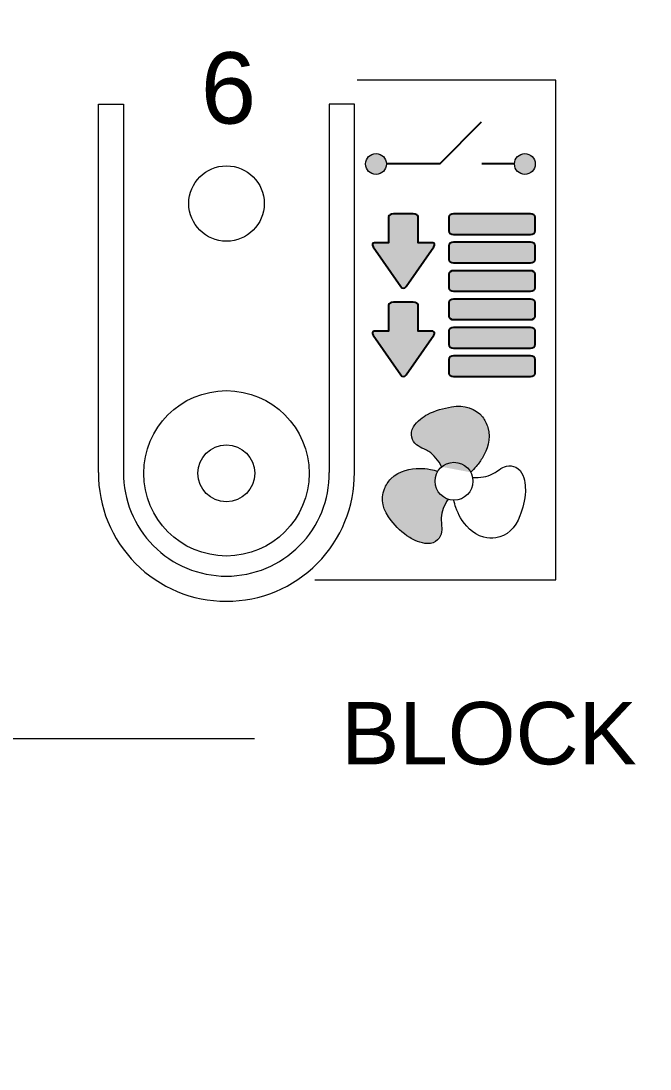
# Model space of a CAD drawing. Header units: millimetres. Extents: x -174 to 283928, y 1291 to 21053.
# Drawn here: x 9850.15 to 9865.25, y 20332.87 to 20358.05 of the extents above; entities that cross this region are included whole.
import ezdxf
from ezdxf.enums import TextEntityAlignment as Align

# ---------------------------------------------------------------- set-up
doc = ezdxf.new("R2010")
doc.units = ezdxf.units.MM
doc.layers.add('Enclosure', color=7, linetype='Continuous')
doc.layers.add('Serigraph', color=7, linetype='Continuous')
doc.styles.add('Arial', font='arial.ttf')
doc.styles.add('Arial Rounded', font='')
doc.styles.get('Arial Rounded').set_extended_font_data('Arial Rounded MT Bold')

# ---------------------------------------------------------------- blocks, each defined once
blk = doc.blocks.new('*U204')
at = {"ltscale": 2}
blk.add_lwpolyline([(0, 20), (0, -20), (839.99999645911, -20.00000000765696), (839.99999645911, 19.99999999234304), (0, 19.9999999996071)], dxfattribs=at)
for points in [[(515.2340403863927, 2.999999995442288), (531.2340403863927, 2.999999995442288, -0.414213562373095), (533.2340403863927, 0.9999999954422876), (533.2340403863927, -1.000000004557712, -0.414213562373095), (531.2340403863927, -3.000000004557712), (515.2340403863927, -3.000000004557712, -0.414213562373095), (513.2340403863927, -1.000000004557712), (513.2340403863927, 0.9999999954422876, -0.414213562373095)], [(540.2340403863927, 2.999999995214402), (556.2340403863927, 2.999999995214402, -0.414213562373095), (558.2340403863927, 0.9999999952144023), (558.2340403863927, -1.000000004785598, -0.414213562373095), (556.2340403863927, -3.000000004785598), (540.2340403863927, -3.000000004785598, -0.414213562373095), (538.2340403863927, -1.000000004785598), (538.2340403863927, 0.9999999952144023, -0.414213562373095)]]:
    blk.add_lwpolyline(points, format="xyb", close=True, dxfattribs=at)
blk = doc.blocks.new('ZIOMB16V3_ENCLOSURE')
at = {"layer": 'Enclosure', "lineweight": 9}
for points in [[(97.88697835338249, 8.427976965666858), (97.88697835338249, 17.27256190758635), (98.49078946219072, 17.27256190758635), (98.49078947398323, 8.427976965666858)], [(104.0342408338835, 8.427976965666858), (104.0342408338835, 17.27256190758635), (103.4304297250752, 17.27256190758635), (103.4304297132827, 8.427976965666858)]]:
    blk.add_lwpolyline(points, dxfattribs=at)
for centre, radius in [((100.9631153180445, 14.88828111448311), 0.9057641153867734), ((100.9606095936329, 8.406049009267008), 1.986127310598921), ((100.9600421950205, 8.406615832547686), 0.6831023214353465)]:
    blk.add_circle(centre, radius, dxfattribs=at)
for centre, radius, start, end in [((100.9606095936329, 8.406049009266097), 3.073709458669156, 179.5912463330232, 269.9532917957442), ((100.9611769922454, 8.406615832547686), 2.470484923534017, 179.4912400767098, 269.9287277477251), ((100.9600421950205, 8.406615832547686), 2.470484923534017, 270.0712722522228, 0.5087599231859065), ((100.9606095936329, 8.406049009266097), 3.073709458669156, 270.0467082042558, 0.4087536669767632)]:
    blk.add_arc(centre, radius, start, end, dxfattribs=at)
blk = doc.blocks.new('ZIOMB16V3_SERIGRAPH')
at = {"layer": 'Serigraph'}
h = blk.add_hatch(color=256, dxfattribs=at)
h.dxf.hatch_style = 1
h.paths.add_polyline_path([(103.8347221657097, 18.44160465617921, 1), (103.3347221657097, 18.44160465617921, 1)])
h = blk.add_hatch(color=256, dxfattribs=at)
h.dxf.hatch_style = 1
h.paths.add_polyline_path([(107.4084319285773, 18.44160465617921, 1), (106.9084319285773, 18.44160465617921, 1)])
h = blk.add_hatch(color=256, dxfattribs=at)
h.dxf.hatch_style = 2
edge = h.paths.add_edge_path()
edge.add_spline(control_points=[(104.9697955475319, 16.45381037311568), (104.9697955475319, 16.45381037311568), (104.3068681643524, 15.49768340464476), (104.3068681643524, 15.49768340464476), (104.2713737289129, 15.44634701809451), (104.2128043821633, 15.44634701809451), (104.1776274913743, 15.49768340464476), (104.1776274913743, 15.49768340464476), (103.5143825635439, 16.45381037311568), (103.5143825635439, 16.45381037311568), (103.4812900520698, 16.50119509279744), (103.4926483963161, 16.54050006504263), (103.5371046474636, 16.54618058616603), (103.5371046474636, 16.54618058616603), (103.8878856386588, 16.54618058616603), (103.8878856386588, 16.54618058616603), (103.8878856386588, 16.54618058616603), (103.8878856386588, 17.17756521662437), (103.8878856386588, 17.17756521662437), (103.8878856386588, 17.21341248035975), (103.9412684227748, 17.24269715447468), (104.0056947041992, 17.24269715447468), (104.0056947041992, 17.24269715447468), (104.4784481241374, 17.24269715447468), (104.4784481241374, 17.24269715447468), (104.5428744055623, 17.24269715447468), (104.5966100170678, 17.21341248035975), (104.5966100170678, 17.17756521662437), (104.5966100170678, 17.17756521662437), (104.5966100170678, 16.54618058616603), (104.5966100170678, 16.54618058616603), (104.5966100170678, 16.54618058616603), (104.9473910082631, 16.54618058616603), (104.9473910082631, 16.54618058616603), (104.9918472594106, 16.54050006504263), (105.0032083013705, 16.50119509279744), (104.9697955475319, 16.45381037311568)], knot_values=[0, 0, 0, 0, 1, 1, 1, 2, 2, 2, 3, 3, 3, 4, 4, 4, 5, 5, 5, 6, 6, 6, 7, 7, 7, 8, 8, 8, 9, 9, 9, 10, 10, 10, 11, 11, 11, 12, 12, 12, 12], degree=3, periodic=0)
h = blk.add_hatch(color=256, dxfattribs=at)
h.dxf.hatch_style = 2
edge = h.paths.add_edge_path()
edge.add_spline(control_points=[(107.2913997741118, 17.24319111283335), (107.3548028561051, 17.24319111283335), (107.4064948656207, 17.20635593238063), (107.4064948656207, 17.16137043901204), (107.4064948656207, 17.16137043901204), (107.4064948656207, 17.16137043901204), (107.4064948656207, 17.16137043901204), (107.4064948656207, 17.16137043901204), (107.4064948656207, 16.83267643413097), (107.4064948656207, 16.83267643413097), (107.4064948656207, 16.7873733961033), (107.3548028561051, 16.75032651921088), (107.2913997741118, 16.75032651921088), (107.2913997741118, 16.75032651921088), (107.2913997741118, 16.75032651921088), (107.2913997741118, 16.75032651921088), (107.2913997741118, 16.75032651921088), (105.4473474199751, 16.75032651921088), (105.4473474199751, 16.75032651921088), (105.3839443379818, 16.75032651921088), (105.3322551253384, 16.7873733961033), (105.3322551253384, 16.83267643413097), (105.3322551253384, 16.83267643413097), (105.3322551253384, 16.83267643413097), (105.3322551253384, 16.83267643413097), (105.3322551253384, 16.83267643413097), (105.3322551253384, 17.16137043901204), (105.3322551253384, 17.16137043901204), (105.3322551253384, 17.20635593238063), (105.3839443379818, 17.24319111283335), (105.4473474199751, 17.24319111283335), (105.4473474199751, 17.24319111283335), (105.4473474199751, 17.24319111283335), (105.4473474199751, 17.24319111283335), (105.4473474199751, 17.24319111283335), (107.2913997741118, 17.24319111283335), (107.2913997741118, 17.24319111283335)], knot_values=[0, 0, 0, 0, 1, 1, 1, 2, 2, 2, 3, 3, 3, 4, 4, 4, 5, 5, 5, 6, 6, 6, 7, 7, 7, 8, 8, 8, 9, 9, 9, 10, 10, 10, 11, 11, 11, 12, 12, 12, 12], degree=3, periodic=0)
h = blk.add_hatch(color=256, dxfattribs=at)
h.dxf.hatch_style = 2
edge = h.paths.add_edge_path()
edge.add_spline(control_points=[(107.2913997741118, 16.56047009582477), (107.3548028561051, 16.56047009582477), (107.4064948656207, 16.52324680523367), (107.4064948656207, 16.47829659460427), (107.4064948656207, 16.47829659460427), (107.4064948656207, 16.47829659460427), (107.4064948656207, 16.47829659460427), (107.4064948656207, 16.47829659460427), (107.4064948656207, 16.1495673069831), (107.4064948656207, 16.1495673069831), (107.4064948656207, 16.10461709635461), (107.3548028561051, 16.06721739206301), (107.2913997741118, 16.06721739206301), (107.2913997741118, 16.06721739206301), (107.2913997741118, 16.06721739206301), (107.2913997741118, 16.06721739206301), (107.2913997741118, 16.06721739206301), (105.4473474199751, 16.06721739206301), (105.4473474199751, 16.06721739206301), (105.3839443379818, 16.06721739206301), (105.3322551253384, 16.10461709635461), (105.3322551253384, 16.1495673069831), (105.3322551253384, 16.1495673069831), (105.3322551253384, 16.1495673069831), (105.3322551253384, 16.1495673069831), (105.3322551253384, 16.1495673069831), (105.3322551253384, 16.47829659460427), (105.3322551253384, 16.47829659460427), (105.3322551253384, 16.52324680523367), (105.3839443379818, 16.56047009582477), (105.4473474199751, 16.56047009582477), (105.4473474199751, 16.56047009582477), (105.4473474199751, 16.56047009582477), (105.4473474199751, 16.56047009582477), (105.4473474199751, 16.56047009582477), (107.2913997741118, 16.56047009582477), (107.2913997741118, 16.56047009582477)], knot_values=[0, 0, 0, 0, 1, 1, 1, 2, 2, 2, 3, 3, 3, 4, 4, 4, 5, 5, 5, 6, 6, 6, 7, 7, 7, 8, 8, 8, 9, 9, 9, 10, 10, 10, 11, 11, 11, 12, 12, 12, 12], degree=3, periodic=0)
h = blk.add_hatch(color=256, dxfattribs=at)
h.dxf.hatch_style = 2
edge = h.paths.add_edge_path()
edge.add_spline(control_points=[(107.2913997741118, 15.877396251417), (107.3548028561051, 15.877396251417), (107.4064948656207, 15.84052578822508), (107.4064948656207, 15.79554029485649), (107.4064948656207, 15.79554029485649), (107.4064948656207, 15.79554029485649), (107.4064948656207, 15.79554029485649), (107.4064948656207, 15.79554029485649), (107.4064948656207, 15.46666987627492), (107.4064948656207, 15.46666987627492), (107.4064948656207, 15.42154325194684), (107.3548028561051, 15.38449637505533), (107.2913997741118, 15.38449637505533), (107.2913997741118, 15.38449637505533), (107.2913997741118, 15.38449637505533), (107.2913997741118, 15.38449637505533), (107.2913997741118, 15.38449637505533), (105.4473474199751, 15.38449637505533), (105.4473474199751, 15.38449637505533), (105.3839443379818, 15.38449637505533), (105.3322551253384, 15.42154325194684), (105.3322551253384, 15.46666987627492), (105.3322551253384, 15.46666987627492), (105.3322551253384, 15.46666987627492), (105.3322551253384, 15.46666987627492), (105.3322551253384, 15.46666987627492), (105.3322551253384, 15.79554029485649), (105.3322551253384, 15.79554029485649), (105.3322551253384, 15.84052578822508), (105.3839443379818, 15.877396251417), (105.4473474199751, 15.877396251417), (105.4473474199751, 15.877396251417), (105.4473474199751, 15.877396251417), (105.4473474199751, 15.877396251417), (105.4473474199751, 15.877396251417), (107.2913997741118, 15.877396251417), (107.2913997741118, 15.877396251417)], knot_values=[0, 0, 0, 0, 1, 1, 1, 2, 2, 2, 3, 3, 3, 4, 4, 4, 5, 5, 5, 6, 6, 6, 7, 7, 7, 8, 8, 8, 9, 9, 9, 10, 10, 10, 11, 11, 11, 12, 12, 12, 12], degree=3, periodic=0)
h = blk.add_hatch(color=256, dxfattribs=at)
h.dxf.hatch_style = 2
edge = h.paths.add_edge_path()
edge.add_spline(control_points=[(104.9697955475319, 14.33067149980894), (104.9697955475319, 14.33067149980894), (104.3068681643524, 13.37415642119873), (104.3068681643524, 13.37415642119873), (104.2713737289129, 13.3224672072493), (104.2128043821633, 13.3224672072493), (104.1776274913743, 13.37415642119873), (104.1776274913743, 13.37415642119873), (103.5143825635439, 14.33067149980894), (103.5143825635439, 14.33067149980894), (103.4812900520698, 14.37787980579111), (103.4926483963161, 14.41732590899579), (103.5371046474636, 14.42300643011918), (103.5371046474636, 14.42300643011918), (103.8878856386588, 14.42300643011918), (103.8878856386588, 14.42300643011918), (103.8878856386588, 14.42300643011918), (103.8878856386588, 15.05456747427712), (103.8878856386588, 15.05456747427712), (103.8878856386588, 15.09023832431291), (103.9412684227748, 15.11952299842784), (104.0056947041992, 15.11952299842784), (104.0056947041992, 15.11952299842784), (104.4784481241374, 15.11952299842784), (104.4784481241374, 15.11952299842784), (104.5428744055623, 15.11952299842784), (104.5966100170678, 15.09023832431291), (104.5966100170678, 15.05456747427712), (104.5966100170678, 15.05456747427712), (104.5966100170678, 14.42300643011918), (104.5966100170678, 14.42300643011918), (104.5966100170678, 14.42300643011918), (104.9473910082631, 14.42300643011918), (104.9473910082631, 14.42300643011918), (104.9918472594106, 14.41732590899579), (105.0032083013705, 14.37787980579111), (104.9697955475319, 14.33067149980894)], knot_values=[0, 0, 0, 0, 1, 1, 1, 2, 2, 2, 3, 3, 3, 4, 4, 4, 5, 5, 5, 6, 6, 6, 7, 7, 7, 8, 8, 8, 9, 9, 9, 10, 10, 10, 11, 11, 11, 12, 12, 12, 12], degree=3, periodic=0)
h = blk.add_hatch(color=256, dxfattribs=at)
h.dxf.hatch_style = 2
edge = h.paths.add_edge_path()
edge.add_spline(control_points=[(107.2913997741118, 15.1946399516683), (107.3548028561051, 15.1946399516683), (107.4064948656207, 15.15776948847639), (107.4064948656207, 15.11246645044781), (107.4064948656207, 15.11246645044781), (107.4064948656207, 15.11246645044781), (107.4064948656207, 15.11246645044781), (107.4064948656207, 15.11246645044781), (107.4064948656207, 14.78391357652623), (107.4064948656207, 14.78391357652623), (107.4064948656207, 14.73878695219815), (107.3548028561051, 14.70174007530664), (107.2913997741118, 14.70174007530664), (107.2913997741118, 14.70174007530664), (107.2913997741118, 14.70174007530664), (107.2913997741118, 14.70174007530664), (107.2913997741118, 14.70174007530664), (105.4473474199751, 14.70174007530664), (105.4473474199751, 14.70174007530664), (105.3839443379818, 14.70174007530664), (105.3322551253384, 14.73878695219815), (105.3322551253384, 14.78391357652623), (105.3322551253384, 14.78391357652623), (105.3322551253384, 14.78391357652623), (105.3322551253384, 14.78391357652623), (105.3322551253384, 14.78391357652623), (105.3322551253384, 15.11246645044781), (105.3322551253384, 15.11246645044781), (105.3322551253384, 15.15776948847639), (105.3839443379818, 15.1946399516683), (105.4473474199751, 15.1946399516683), (105.4473474199751, 15.1946399516683), (105.4473474199751, 15.1946399516683), (105.4473474199751, 15.1946399516683), (105.4473474199751, 15.1946399516683), (107.2913997741118, 15.1946399516683), (107.2913997741118, 15.1946399516683)], knot_values=[0, 0, 0, 0, 1, 1, 1, 2, 2, 2, 3, 3, 3, 4, 4, 4, 5, 5, 5, 6, 6, 6, 7, 7, 7, 8, 8, 8, 9, 9, 9, 10, 10, 10, 11, 11, 11, 12, 12, 12, 12], degree=3, periodic=0)
h = blk.add_hatch(color=256, dxfattribs=at)
h.dxf.hatch_style = 2
edge = h.paths.add_edge_path()
edge.add_spline(control_points=[(107.2913997741118, 14.51188365192052), (107.3548028561051, 14.51188365192052), (107.4064948656207, 14.47469564406862), (107.4064948656207, 14.42971015070003), (107.4064948656207, 14.42971015070003), (107.4064948656207, 14.42971015070003), (107.4064948656207, 14.42971015070003), (107.4064948656207, 14.42971015070003), (107.4064948656207, 14.10119255951764), (107.4064948656207, 14.10119255951764), (107.4064948656207, 14.05603065244946), (107.3548028561051, 14.01866623089887), (107.2913997741118, 14.01866623089887), (107.2913997741118, 14.01866623089887), (107.2913997741118, 14.01866623089887), (107.2913997741118, 14.01866623089887), (107.2913997741118, 14.01866623089887), (105.4473474199751, 14.01866623089887), (105.4473474199751, 14.01866623089887), (105.3839443379818, 14.01866623089887), (105.3322551253384, 14.05603065244946), (105.3322551253384, 14.10119255951764), (105.3322551253384, 14.10119255951764), (105.3322551253384, 14.10119255951764), (105.3322551253384, 14.10119255951764), (105.3322551253384, 14.10119255951764), (105.3322551253384, 14.42971015070003), (105.3322551253384, 14.42971015070003), (105.3322551253384, 14.47469564406862), (105.3839443379818, 14.51188365192052), (105.4473474199751, 14.51188365192052), (105.4473474199751, 14.51188365192052), (105.4473474199751, 14.51188365192052), (105.4473474199751, 14.51188365192052), (105.4473474199751, 14.51188365192052), (107.2913997741118, 14.51188365192052), (107.2913997741118, 14.51188365192052)], knot_values=[0, 0, 0, 0, 1, 1, 1, 2, 2, 2, 3, 3, 3, 4, 4, 4, 5, 5, 5, 6, 6, 6, 7, 7, 7, 8, 8, 8, 9, 9, 9, 10, 10, 10, 11, 11, 11, 12, 12, 12, 12], degree=3, periodic=0)
h = blk.add_hatch(color=256, dxfattribs=at)
h.dxf.hatch_style = 2
edge = h.paths.add_edge_path()
edge.add_spline(control_points=[(107.2913997741118, 13.82916263491103), (107.3548028561051, 13.82916263491103), (107.4064948656207, 13.79193934431993), (107.4064948656207, 13.74698913369053), (107.4064948656207, 13.74698913369053), (107.4064948656207, 13.74698913369053), (107.4064948656207, 13.74698913369053), (107.4064948656207, 13.74698913369053), (107.4064948656207, 13.41808343237068), (107.4064948656207, 13.41808343237068), (107.4064948656207, 13.37295680804169), (107.3548028561051, 13.33590993115018), (107.2913997741118, 13.33590993115018), (107.2913997741118, 13.33590993115018), (107.2913997741118, 13.33590993115018), (107.2913997741118, 13.33590993115018), (107.2913997741118, 13.33590993115018), (105.4473474199751, 13.33590993115018), (105.4473474199751, 13.33590993115018), (105.3839443379818, 13.33590993115018), (105.3322551253384, 13.37295680804169), (105.3322551253384, 13.41808343237068), (105.3322551253384, 13.41808343237068), (105.3322551253384, 13.41808343237068), (105.3322551253384, 13.41808343237068), (105.3322551253384, 13.41808343237068), (105.3322551253384, 13.74698913369053), (105.3322551253384, 13.74698913369053), (105.3322551253384, 13.79193934431993), (105.3839443379818, 13.82916263491103), (105.4473474199751, 13.82916263491103), (105.4473474199751, 13.82916263491103), (105.4473474199751, 13.82916263491103), (105.4473474199751, 13.82916263491103), (105.4473474199751, 13.82916263491103), (107.2913997741118, 13.82916263491103), (107.2913997741118, 13.82916263491103)], knot_values=[0, 0, 0, 0, 1, 1, 1, 2, 2, 2, 3, 3, 3, 4, 4, 4, 5, 5, 5, 6, 6, 6, 7, 7, 7, 8, 8, 8, 9, 9, 9, 10, 10, 10, 11, 11, 11, 12, 12, 12, 12], degree=3, periodic=0)
h = blk.add_hatch(color=256, dxfattribs=at)
h.dxf.hatch_style = 1
edge = h.paths.add_edge_path()
edge.add_spline(control_points=[(106.1474933478669, 11.39468886475248), (106.2472376510361, 11.56715089736923), (106.3488872221116, 11.83021900604223), (106.27017143139, 12.10930547862796)], knot_values=[8, 8, 8, 8, 9, 9, 9, 9], degree=3, periodic=0)
edge.add_spline(control_points=[(106.27017143139, 12.10930547862796), (106.2438152253528, 12.20044079578207), (106.197453706299, 12.29277572609322), (106.1416364131921, 12.36358818506693)], knot_values=[7, 7, 7, 7, 8, 8, 8, 8], degree=3, periodic=0)
edge.add_spline(control_points=[(106.1416364131921, 12.36358818506693), (105.9759133880818, 12.5729206808756), (105.7035306429572, 12.66144507527775), (105.3958298760878, 12.60562778076024)], knot_values=[6, 6, 6, 6, 7, 7, 7, 7], degree=3, periodic=0)
edge.add_spline(control_points=[(105.3958298760878, 12.60562778076024), (105.213065288038, 12.5729206808756), (105.001333571264, 12.52483030639638), (104.8216385815078, 12.42543882810611)], knot_values=[5, 5, 5, 5, 6, 6, 6, 6], degree=3, periodic=0)
edge.add_spline(control_points=[(104.8216385815078, 12.42543882810611), (104.730504306716, 12.37512564101331), (104.5654506135872, 12.26899515940209), (104.4815482602314, 12.12430064308415)], knot_values=[4, 4, 4, 4, 5, 5, 5, 5], degree=3, periodic=0)
edge.add_spline(control_points=[(104.4815482602314, 12.12430064308415), (104.4348691965267, 12.04212714186366), (104.4205796872295, 11.95857761378835), (104.4422785717181, 11.87636882982775)], knot_values=[3, 3, 3, 3, 4, 4, 4, 4], degree=3, periodic=0)
edge.add_spline(control_points=[(104.4422785717181, 11.87636882982775), (104.4815482602314, 11.71308030958431), (104.6138585315032, 11.65190003860249), (104.7297986519181, 11.59710594354243)], knot_values=[2, 2, 2, 2, 3, 3, 3, 3], degree=3, periodic=0)
edge.add_spline(control_points=[(104.7297986519181, 11.59710594354243), (104.7727014225067, 11.5769594990607), (104.8152524057479, 11.55681305457989), (104.8514524959676, 11.53338531528794)], knot_values=[1, 1, 1, 1, 2, 2, 2, 2], degree=3, periodic=0)
edge.add_spline(control_points=[(104.8514524959676, 11.53338531528794), (104.9739188830569, 11.45308179928185), (105.0850595109252, 11.32077152466814), (105.1596472211834, 11.16693877871699)], knot_values=[0, 0, 0, 0, 1, 1, 1, 1], degree=3, periodic=0)
edge.add_arc((105.4563184399792, 10.81936849598884), 0.4552845050672384, 28.203609984169816, 130.5317459929943, ccw=False)
edge.add_spline(control_points=[(105.8575486897177, 11.0345388174756), (105.8586627390257, 11.03560913414191), (105.8597767883336, 11.03667945080821), (105.8608908376416, 11.03774976747451)], knot_values=[11.02568698387983, 11.02568698387983, 11.02568698387983, 11.02568698387983, 11.0524167708765, 11.0524167708765, 11.0524167708765, 11.0524167708765], degree=3, periodic=0)
edge.add_spline(control_points=[(105.8608908376416, 11.03774976747451), (105.8619614247966, 11.03877832811946), (105.8630320119516, 11.03980688876442), (105.8641023881721, 11.04083826632455)], knot_values=[11, 11, 11, 11, 11.02568698387983, 11.02568698387983, 11.02568698387983, 11.02568698387983], degree=3, periodic=0)
edge.add_spline(control_points=[(105.8641023881721, 11.04083826632455), (105.905772372688, 11.0809900243276), (105.9471226730531, 11.12541099385822), (105.9922845789804, 11.17674738040847)], knot_values=[10, 10, 10, 10, 11, 11, 11, 11], degree=3, periodic=0)
edge.add_spline(control_points=[(105.9922845789804, 11.17674738040847), (106.0512067531201, 11.24533702676859), (106.1032135104144, 11.31819588465538), (106.1474933478669, 11.39468886475248)], knot_values=[9, 9, 9, 9, 10, 10, 10, 10], degree=3, periodic=0)
h = blk.add_hatch(color=256, dxfattribs=at)
h.dxf.hatch_style = 1
edge = h.paths.add_edge_path()
edge.add_spline(control_points=[(103.941969332616, 10.87733804964142), (103.8765198517606, 10.80945405807966), (103.8196440764834, 10.72350530369027), (103.7869369774246, 10.63925012081569)], knot_values=[7, 7, 7, 7, 8, 8, 8, 8], degree=3, periodic=0)
edge.add_spline(control_points=[(103.7869369774246, 10.63925012081569), (103.6882158736864, 10.39082434920061), (103.7485140746473, 10.11053826345875), (103.9502607762827, 9.872767879292097)], knot_values=[6, 6, 6, 6, 7, 7, 7, 7], degree=3, periodic=0)
edge.add_spline(control_points=[(103.9502607762827, 9.872767879292097), (104.0694811513829, 9.729978630927747), (104.2167513039933, 9.570782908512284), (104.3929885853269, 9.465005254301161)], knot_values=[5, 5, 5, 5, 6, 6, 6, 6], degree=3, periodic=0)
edge.add_spline(control_points=[(104.3929885853269, 9.465005254301161), (104.4815482602314, 9.411763599796416), (104.65711620773, 9.321298654700568), (104.8224853672439, 9.321298654700568)], knot_values=[4, 4, 4, 4, 5, 5, 5, 5], degree=3, periodic=0)
edge.add_spline(control_points=[(104.8224853672439, 9.321298654700568), (104.9181015899496, 9.321298654700568), (104.9973466217563, 9.350265784155509), (105.0578212364128, 9.410211159241099)], knot_values=[3, 3, 3, 3, 4, 4, 4, 4], degree=3, periodic=0)
edge.add_spline(control_points=[(105.0578212364128, 9.410211159241099), (105.1789479308079, 9.527702683098196), (105.1663509415941, 9.671726827357872), (105.1560141498751, 9.799556194005222)], knot_values=[2, 2, 2, 2, 3, 3, 3, 3], degree=3, periodic=0)
edge.add_spline(control_points=[(105.1560141498751, 9.799556194005222), (105.1515321912122, 9.84729374108616), (105.1477569381384, 9.894502047068327), (105.1501561643906, 9.93705303138455)], knot_values=[1, 1, 1, 1, 2, 2, 2, 2], degree=3, periodic=0)
edge.add_spline(control_points=[(105.1501561643906, 9.93705303138455), (105.1592943937933, 10.08365281565699), (105.2187458090177, 10.24524776438471), (105.3134799632482, 10.38704909603171)], knot_values=[0, 0, 0, 0, 1, 1, 1, 1], degree=3, periodic=0)
edge.add_arc((105.4563184399792, 10.81936849598884), 0.4552845050672384, 148.0041039167228, 251.7168284288103, ccw=False)
edge.add_spline(control_points=[(105.070198002252, 11.06060486995562), (105.0152305183089, 11.0758984839677), (104.9549349233268, 11.09048942313717), (104.8893461576601, 11.10388852252077)], knot_values=[10, 10, 10, 10, 10.996754785895, 10.996754785895, 10.996754785895, 10.996754785895], degree=3, periodic=0)
edge.add_spline(control_points=[(104.8893461576601, 11.10388852252077), (104.7999396970192, 11.12043612753228), (104.71049795364, 11.12833946126926), (104.6228203472103, 11.12833946126926)], knot_values=[9, 9, 9, 9, 10, 10, 10, 10], degree=3, periodic=0)
edge.add_spline(control_points=[(104.6228203472103, 11.12833946126926), (104.4233317408718, 11.12833946126926), (104.1442452753365, 11.08543564955477), (103.941969332616, 10.87733804964142)], knot_values=[8, 8, 8, 8, 9, 9, 9, 9], degree=3, periodic=0)
at = {"layer": 'Serigraph', "lineweight": 5}
blk.add_line((100.6704488515658, 4.634672787869419), (86.0830528348324, 4.634672787869419), dxfattribs=at)
for points in [[(102.1125287773668, 8.449920827461995), (107.9040492542078, 8.449920827461995), (107.9040492542078, 20.45155649989562), (103.12983599112, 20.45155649989562)], [(105.1596472211834, 11.16693877871699), (105.1596472211834, 11.16693877871699)], [(105.1596472211834, 11.16693877871699), (105.1596472211834, 11.16693877871699)], [(105.912333892393, 10.91075080432443), (105.912333892393, 10.91075080432443)]]:
    blk.add_lwpolyline(points, dxfattribs=at)
at = {"layer": 'Serigraph'}
for points in [[(106.1056520735285, 19.44321107637739), (105.1131900332468, 18.44160465618012), (103.8347221657097, 18.44160465617921)], [(106.9084319285773, 18.44160465617921), (106.1221477148012, 18.44160465617921)]]:
    blk.add_lwpolyline(points, dxfattribs=at)
at = {"layer": 'Serigraph', "lineweight": 5}
for centre, radius in [((103.5847221657097, 18.44160465617921), 0.25), ((107.1584319285773, 18.44160465617921), 0.25), ((105.4563184399792, 10.81936849598884), 0.4552845050672384)]:
    blk.add_circle(centre, radius, dxfattribs=at)
at = {"layer": 'Serigraph'}
for points in [[(104.9697955475319, 16.45381037311568), (104.9697955475319, 16.45381037311568), (104.3068681643524, 15.49768340464476), (104.3068681643524, 15.49768340464476), (104.2713737289129, 15.44634701809451), (104.2128043821633, 15.44634701809451), (104.1776274913743, 15.49768340464476), (104.1776274913743, 15.49768340464476), (103.5143825635439, 16.45381037311568), (103.5143825635439, 16.45381037311568), (103.4812900520698, 16.50119509279744), (103.4926483963161, 16.54050006504263), (103.5371046474636, 16.54618058616603), (103.5371046474636, 16.54618058616603), (103.8878856386588, 16.54618058616603), (103.8878856386588, 16.54618058616603), (103.8878856386588, 16.54618058616603), (103.8878856386588, 17.17756521662437), (103.8878856386588, 17.17756521662437), (103.8878856386588, 17.21341248035975), (103.9412684227748, 17.24269715447468), (104.0056947041992, 17.24269715447468), (104.0056947041992, 17.24269715447468), (104.4784481241374, 17.24269715447468), (104.4784481241374, 17.24269715447468), (104.5428744055623, 17.24269715447468), (104.5966100170678, 17.21341248035975), (104.5966100170678, 17.17756521662437), (104.5966100170678, 17.17756521662437), (104.5966100170678, 16.54618058616603), (104.5966100170678, 16.54618058616603), (104.5966100170678, 16.54618058616603), (104.9473910082631, 16.54618058616603), (104.9473910082631, 16.54618058616603), (104.9918472594106, 16.54050006504263), (105.0032083013705, 16.50119509279744), (104.9697955475319, 16.45381037311568)], [(107.2913997741118, 17.24319111283335), (107.3548028561051, 17.24319111283335), (107.4064948656207, 17.20635593238063), (107.4064948656207, 17.16137043901204), (107.4064948656207, 17.16137043901204), (107.4064948656207, 17.16137043901204), (107.4064948656207, 17.16137043901204), (107.4064948656207, 17.16137043901204), (107.4064948656207, 16.83267643413097), (107.4064948656207, 16.83267643413097), (107.4064948656207, 16.7873733961033), (107.3548028561051, 16.75032651921088), (107.2913997741118, 16.75032651921088), (107.2913997741118, 16.75032651921088), (107.2913997741118, 16.75032651921088), (107.2913997741118, 16.75032651921088), (107.2913997741118, 16.75032651921088), (105.4473474199751, 16.75032651921088), (105.4473474199751, 16.75032651921088), (105.3839443379818, 16.75032651921088), (105.3322551253384, 16.7873733961033), (105.3322551253384, 16.83267643413097), (105.3322551253384, 16.83267643413097), (105.3322551253384, 16.83267643413097), (105.3322551253384, 16.83267643413097), (105.3322551253384, 16.83267643413097), (105.3322551253384, 17.16137043901204), (105.3322551253384, 17.16137043901204), (105.3322551253384, 17.20635593238063), (105.3839443379818, 17.24319111283335), (105.4473474199751, 17.24319111283335), (105.4473474199751, 17.24319111283335), (105.4473474199751, 17.24319111283335), (105.4473474199751, 17.24319111283335), (105.4473474199751, 17.24319111283335), (107.2913997741118, 17.24319111283335), (107.2913997741118, 17.24319111283335)], [(107.2913997741118, 16.56047009582477), (107.3548028561051, 16.56047009582477), (107.4064948656207, 16.52324680523367), (107.4064948656207, 16.47829659460427), (107.4064948656207, 16.47829659460427), (107.4064948656207, 16.47829659460427), (107.4064948656207, 16.47829659460427), (107.4064948656207, 16.47829659460427), (107.4064948656207, 16.1495673069831), (107.4064948656207, 16.1495673069831), (107.4064948656207, 16.10461709635461), (107.3548028561051, 16.06721739206301), (107.2913997741118, 16.06721739206301), (107.2913997741118, 16.06721739206301), (107.2913997741118, 16.06721739206301), (107.2913997741118, 16.06721739206301), (107.2913997741118, 16.06721739206301), (105.4473474199751, 16.06721739206301), (105.4473474199751, 16.06721739206301), (105.3839443379818, 16.06721739206301), (105.3322551253384, 16.10461709635461), (105.3322551253384, 16.1495673069831), (105.3322551253384, 16.1495673069831), (105.3322551253384, 16.1495673069831), (105.3322551253384, 16.1495673069831), (105.3322551253384, 16.1495673069831), (105.3322551253384, 16.47829659460427), (105.3322551253384, 16.47829659460427), (105.3322551253384, 16.52324680523367), (105.3839443379818, 16.56047009582477), (105.4473474199751, 16.56047009582477), (105.4473474199751, 16.56047009582477), (105.4473474199751, 16.56047009582477), (105.4473474199751, 16.56047009582477), (105.4473474199751, 16.56047009582477), (107.2913997741118, 16.56047009582477), (107.2913997741118, 16.56047009582477)], [(107.2913997741118, 15.877396251417), (107.3548028561051, 15.877396251417), (107.4064948656207, 15.84052578822508), (107.4064948656207, 15.79554029485649), (107.4064948656207, 15.79554029485649), (107.4064948656207, 15.79554029485649), (107.4064948656207, 15.79554029485649), (107.4064948656207, 15.79554029485649), (107.4064948656207, 15.46666987627492), (107.4064948656207, 15.46666987627492), (107.4064948656207, 15.42154325194684), (107.3548028561051, 15.38449637505533), (107.2913997741118, 15.38449637505533), (107.2913997741118, 15.38449637505533), (107.2913997741118, 15.38449637505533), (107.2913997741118, 15.38449637505533), (107.2913997741118, 15.38449637505533), (105.4473474199751, 15.38449637505533), (105.4473474199751, 15.38449637505533), (105.3839443379818, 15.38449637505533), (105.3322551253384, 15.42154325194684), (105.3322551253384, 15.46666987627492), (105.3322551253384, 15.46666987627492), (105.3322551253384, 15.46666987627492), (105.3322551253384, 15.46666987627492), (105.3322551253384, 15.46666987627492), (105.3322551253384, 15.79554029485649), (105.3322551253384, 15.79554029485649), (105.3322551253384, 15.84052578822508), (105.3839443379818, 15.877396251417), (105.4473474199751, 15.877396251417), (105.4473474199751, 15.877396251417), (105.4473474199751, 15.877396251417), (105.4473474199751, 15.877396251417), (105.4473474199751, 15.877396251417), (107.2913997741118, 15.877396251417), (107.2913997741118, 15.877396251417)], [(104.9697955475319, 14.33067149980894), (104.9697955475319, 14.33067149980894), (104.3068681643524, 13.37415642119873), (104.3068681643524, 13.37415642119873), (104.2713737289129, 13.3224672072493), (104.2128043821633, 13.3224672072493), (104.1776274913743, 13.37415642119873), (104.1776274913743, 13.37415642119873), (103.5143825635439, 14.33067149980894), (103.5143825635439, 14.33067149980894), (103.4812900520698, 14.37787980579111), (103.4926483963161, 14.41732590899579), (103.5371046474636, 14.42300643011918), (103.5371046474636, 14.42300643011918), (103.8878856386588, 14.42300643011918), (103.8878856386588, 14.42300643011918), (103.8878856386588, 14.42300643011918), (103.8878856386588, 15.05456747427712), (103.8878856386588, 15.05456747427712), (103.8878856386588, 15.09023832431291), (103.9412684227748, 15.11952299842784), (104.0056947041992, 15.11952299842784), (104.0056947041992, 15.11952299842784), (104.4784481241374, 15.11952299842784), (104.4784481241374, 15.11952299842784), (104.5428744055623, 15.11952299842784), (104.5966100170678, 15.09023832431291), (104.5966100170678, 15.05456747427712), (104.5966100170678, 15.05456747427712), (104.5966100170678, 14.42300643011918), (104.5966100170678, 14.42300643011918), (104.5966100170678, 14.42300643011918), (104.9473910082631, 14.42300643011918), (104.9473910082631, 14.42300643011918), (104.9918472594106, 14.41732590899579), (105.0032083013705, 14.37787980579111), (104.9697955475319, 14.33067149980894)], [(107.2913997741118, 15.1946399516683), (107.3548028561051, 15.1946399516683), (107.4064948656207, 15.15776948847639), (107.4064948656207, 15.11246645044781), (107.4064948656207, 15.11246645044781), (107.4064948656207, 15.11246645044781), (107.4064948656207, 15.11246645044781), (107.4064948656207, 15.11246645044781), (107.4064948656207, 14.78391357652623), (107.4064948656207, 14.78391357652623), (107.4064948656207, 14.73878695219815), (107.3548028561051, 14.70174007530664), (107.2913997741118, 14.70174007530664), (107.2913997741118, 14.70174007530664), (107.2913997741118, 14.70174007530664), (107.2913997741118, 14.70174007530664), (107.2913997741118, 14.70174007530664), (105.4473474199751, 14.70174007530664), (105.4473474199751, 14.70174007530664), (105.3839443379818, 14.70174007530664), (105.3322551253384, 14.73878695219815), (105.3322551253384, 14.78391357652623), (105.3322551253384, 14.78391357652623), (105.3322551253384, 14.78391357652623), (105.3322551253384, 14.78391357652623), (105.3322551253384, 14.78391357652623), (105.3322551253384, 15.11246645044781), (105.3322551253384, 15.11246645044781), (105.3322551253384, 15.15776948847639), (105.3839443379818, 15.1946399516683), (105.4473474199751, 15.1946399516683), (105.4473474199751, 15.1946399516683), (105.4473474199751, 15.1946399516683), (105.4473474199751, 15.1946399516683), (105.4473474199751, 15.1946399516683), (107.2913997741118, 15.1946399516683), (107.2913997741118, 15.1946399516683)], [(107.2913997741118, 14.51188365192052), (107.3548028561051, 14.51188365192052), (107.4064948656207, 14.47469564406862), (107.4064948656207, 14.42971015070003), (107.4064948656207, 14.42971015070003), (107.4064948656207, 14.42971015070003), (107.4064948656207, 14.42971015070003), (107.4064948656207, 14.42971015070003), (107.4064948656207, 14.10119255951764), (107.4064948656207, 14.10119255951764), (107.4064948656207, 14.05603065244946), (107.3548028561051, 14.01866623089887), (107.2913997741118, 14.01866623089887), (107.2913997741118, 14.01866623089887), (107.2913997741118, 14.01866623089887), (107.2913997741118, 14.01866623089887), (107.2913997741118, 14.01866623089887), (105.4473474199751, 14.01866623089887), (105.4473474199751, 14.01866623089887), (105.3839443379818, 14.01866623089887), (105.3322551253384, 14.05603065244946), (105.3322551253384, 14.10119255951764), (105.3322551253384, 14.10119255951764), (105.3322551253384, 14.10119255951764), (105.3322551253384, 14.10119255951764), (105.3322551253384, 14.10119255951764), (105.3322551253384, 14.42971015070003), (105.3322551253384, 14.42971015070003), (105.3322551253384, 14.47469564406862), (105.3839443379818, 14.51188365192052), (105.4473474199751, 14.51188365192052), (105.4473474199751, 14.51188365192052), (105.4473474199751, 14.51188365192052), (105.4473474199751, 14.51188365192052), (105.4473474199751, 14.51188365192052), (107.2913997741118, 14.51188365192052), (107.2913997741118, 14.51188365192052)], [(107.2913997741118, 13.82916263491103), (107.3548028561051, 13.82916263491103), (107.4064948656207, 13.79193934431993), (107.4064948656207, 13.74698913369053), (107.4064948656207, 13.74698913369053), (107.4064948656207, 13.74698913369053), (107.4064948656207, 13.74698913369053), (107.4064948656207, 13.74698913369053), (107.4064948656207, 13.41808343237068), (107.4064948656207, 13.41808343237068), (107.4064948656207, 13.37295680804169), (107.3548028561051, 13.33590993115018), (107.2913997741118, 13.33590993115018), (107.2913997741118, 13.33590993115018), (107.2913997741118, 13.33590993115018), (107.2913997741118, 13.33590993115018), (107.2913997741118, 13.33590993115018), (105.4473474199751, 13.33590993115018), (105.4473474199751, 13.33590993115018), (105.3839443379818, 13.33590993115018), (105.3322551253384, 13.37295680804169), (105.3322551253384, 13.41808343237068), (105.3322551253384, 13.41808343237068), (105.3322551253384, 13.41808343237068), (105.3322551253384, 13.41808343237068), (105.3322551253384, 13.41808343237068), (105.3322551253384, 13.74698913369053), (105.3322551253384, 13.74698913369053), (105.3322551253384, 13.79193934431993), (105.3839443379818, 13.82916263491103), (105.4473474199751, 13.82916263491103), (105.4473474199751, 13.82916263491103), (105.4473474199751, 13.82916263491103), (105.4473474199751, 13.82916263491103), (105.4473474199751, 13.82916263491103), (107.2913997741118, 13.82916263491103), (107.2913997741118, 13.82916263491103)]]:
    blk.add_open_spline(points, degree=3, knots=[0, 0, 0, 0, 1, 1, 1, 2, 2, 2, 3, 3, 3, 4, 4, 4, 5, 5, 5, 6, 6, 6, 7, 7, 7, 8, 8, 8, 9, 9, 9, 10, 10, 10, 11, 11, 11, 12, 12, 12, 12], dxfattribs=at)
at = {"layer": 'Serigraph', "lineweight": 5}
for points, knots in [([(105.1604048052211, 11.16537297763358), (105.1601526938573, 11.16589515665151), (105.1599001677116, 11.16641709144556), (105.1596472211834, 11.16693877871699), (105.0850595109252, 11.32077152466814), (104.9739188830569, 11.45308179928185), (104.8514524959676, 11.53338531528794), (104.8152524057479, 11.55681305457989), (104.7727014225067, 11.5769594990607), (104.7297986519181, 11.59710594354243), (104.6138585315032, 11.65190003860249), (104.4815482602314, 11.71308030958431), (104.4422785717181, 11.87636882982775), (104.4205796872295, 11.95857761378835), (104.4348691965267, 12.04212714186366), (104.4815482602314, 12.12430064308415), (104.5654506135872, 12.26899515940209), (104.730504306716, 12.37512564101331), (104.8216385815078, 12.42543882810611), (105.001333571264, 12.52483030639638), (105.213065288038, 12.5729206808756), (105.3958298760878, 12.60562778076024), (105.7035306429572, 12.66144507527775), (105.9759133880818, 12.5729206808756), (106.1416364131921, 12.36358818506693), (106.197453706299, 12.29277572609322), (106.2438152253528, 12.20044079578207), (106.27017143139, 12.10930547862796), (106.3488872221116, 11.83021900604223), (106.2472376510361, 11.56715089736923), (106.1474933478669, 11.39468886475248), (106.1032135104144, 11.31819588465538), (106.0512067531201, 11.24533702676859), (105.9922845789804, 11.17674738040847), (105.9471226730531, 11.12541099385822), (105.905772372688, 11.0809900243276), (105.8641023881721, 11.04083826632455), (105.8630320119516, 11.03980688876442), (105.8619614247966, 11.03877832811946), (105.8608908376416, 11.03774976747451), (105.8597767883336, 11.03667945080821), (105.8586627390257, 11.03560913414191), (105.8575486897177, 11.0345388174756)], [-0.003391262815385, -0.003391262815385, -0.003391262815385, -0.0033912628115293, 0, 0, 0, 1, 1, 1, 2, 2, 2, 3, 3, 3, 4, 4, 4, 5, 5, 5, 6, 6, 6, 7, 7, 7, 8, 8, 8, 9, 9, 9, 10, 10, 10, 11, 11, 11, 11.02568698387983, 11.02568698387983, 11.02568698387983, 11.0524167708765, 11.0524167708765, 11.0524167708765, 11.0524167708765]), ([(105.3134919350707, 10.38706701548022), (105.3134879444008, 10.38706104236559), (105.3134839537931, 10.38705506921639), (105.3134799632482, 10.38704909603171), (105.2187458090177, 10.24524776438471), (105.1592943937933, 10.08365281565699), (105.1501561643906, 9.93705303138455), (105.1477569381384, 9.894502047068327), (105.1515321912122, 9.84729374108616), (105.1560141498751, 9.799556194005222), (105.1663509415941, 9.671726827357872), (105.1789479308079, 9.527702683098196), (105.0578212364128, 9.410211159241099), (104.9973466217563, 9.350265784155509), (104.9181015899496, 9.321298654700568), (104.8224853672439, 9.321298654700568), (104.65711620773, 9.321298654700568), (104.4815482602314, 9.411763599796416), (104.3929885853269, 9.465005254301161), (104.2167513039933, 9.570782908512284), (104.0694811513829, 9.729978630927747), (103.9502607762827, 9.872767879292097), (103.7485140746473, 10.11053826345875), (103.6882158736864, 10.39082434920061), (103.7869369774246, 10.63925012081569), (103.8196440764834, 10.72350530369027), (103.8765198517606, 10.80945405807966), (103.941969332616, 10.87733804964142), (104.1442452753365, 11.08543564955477), (104.4233317408718, 11.12833946126926), (104.6228203472103, 11.12833946126926), (104.71049795364, 11.12833946126926), (104.7999396970192, 11.12043612753228), (104.8893461576601, 11.10388852252077), (104.9549349233268, 11.09048942313717), (105.0152305183089, 11.0758984839677), (105.070198002252, 11.06060486995562)], [-4.21236131143e-05, -4.21236131143e-05, -4.21236131143e-05, -4.21236131143e-05, 0, 0, 0, 1, 1, 1, 2, 2, 2, 3, 3, 3, 4, 4, 4, 5, 5, 5, 6, 6, 6, 7, 7, 7, 8, 8, 8, 9, 9, 9, 10, 10, 10, 10.996754785895, 10.996754785895, 10.996754785895, 10.996754785895]), ([(105.90217550589, 10.91153930118713), (105.9055616880898, 10.91126044727031), (105.9089478183812, 10.9109971775643), (105.912333892393, 10.91075080432443), (106.0825388995729, 10.89836656262019), (106.2526017058765, 10.92867443619167), (106.3835006708943, 10.99362996034239), (106.4222753192437, 11.01395281852279), (106.4603453946313, 11.0401326115271), (106.4999679105342, 11.06821767248499), (106.6050762774482, 11.14040615831442), (106.7241191514379, 11.22395568639064), (106.8862433371698, 11.17674738040847), (106.9677111815338, 11.15487208167184), (107.0324902903487, 11.10060722771055), (107.0805453808746, 11.01776335443179), (107.1628963952214, 10.87440958223038), (107.1725627642015, 10.67851981032169), (107.1710114253976, 10.57394176926669), (107.1675526152623, 10.36912546416448), (107.1025970927533, 10.16134540891022), (107.0398996655397, 9.986131322581118), (106.9337691866105, 9.692402512937463), (106.7215435114906, 9.49997044953949), (106.4577697546835, 9.46172395949094), (106.3676576392629, 9.447751994491282), (106.2644556276711, 9.454843825210503), (106.173320312819, 9.4773894960054), (105.8928578204625, 9.548378368677787), (105.7152455772441, 9.768542665635382), (105.6153237954424, 9.940651870853856), (105.572243571117, 10.01749767834923), (105.5350555642046, 10.09931835217054), (105.5045359949647, 10.18565521669922), (105.4819903247401, 10.24902301755452), (105.46459593441, 10.30727482112439), (105.450977855414, 10.36411531509844)], [-0.0198940916481562, -0.0198940916481562, -0.0198940916481562, -0.0198940916481562, 0, 0, 0, 1, 1, 1, 2, 2, 2, 3, 3, 3, 4, 4, 4, 5, 5, 5, 6, 6, 6, 7, 7, 7, 8, 8, 8, 9, 9, 9, 10, 10, 10, 11, 11, 11, 11])]:
    blk.add_open_spline(points, degree=3, knots=knots, dxfattribs=at)
at = {"layer": 'Serigraph'}
for s, insert, char_height, attachment_point, style in [('6', (100.0420443156019, 20.25778090077444), 1.714562081031096, 5, 'Arial'), ('{\\fArial|b0|i0|c0|p34;BLOCK \\fBookman Old Style|b0|i0|c0|p34;II}', (102.7457042498655, 3.996265193742998), 1.498810790828276, 7, 'Arial Rounded')]:
    blk.add_mtext(s, dxfattribs=dict(at, insert=insert, char_height=char_height, attachment_point=attachment_point, style=style))
blk = doc.blocks.new('ZIOMB16V3_ATT_DEF')
blk.add_wipeout([(0, 45), (140, 45), (140, -45), (0, -45)])
at = {"layer": 'Enclosure'}
blk.add_blockref('ZIOMB16V3_ENCLOSURE', (-0.967602599612178, 2.603530853353788), dxfattribs=at)
at = {"layer": 'Serigraph'}
blk.add_blockref('ZIOMB16V3_SERIGRAPH', (0, 0), dxfattribs=at)
at = {"color": 3, "style": 'Arial', "flags": 2}
blk.add_attdef('REFERENCE', text='', height=2.5, dxfattribs=at).set_placement((34.24719890203415, 28.94404266689094), align=Align.CENTER)
at = {"color": 3, "style": 'Arial'}
blk.add_attdef('PHYSICAL_ADD.', text='', height=2.5, dxfattribs=at).set_placement((108.2450141619074, 28.95918338258548), align=Align.CENTER)

msp = doc.modelspace()

# ---------------------------------------------------------------- block references
at = {"color": 1}
msp.add_blockref('*U204', (9321.852798085147, 20336.17217098424), dxfattribs=at)

# ---------------------------------------------------------------- next in the draw order: block references
msp.add_blockref('ZIOMB16V3_ATT_DEF', (9755.08683847154, 20336.1721709806))

doc.saveas('drawing.dxf')
